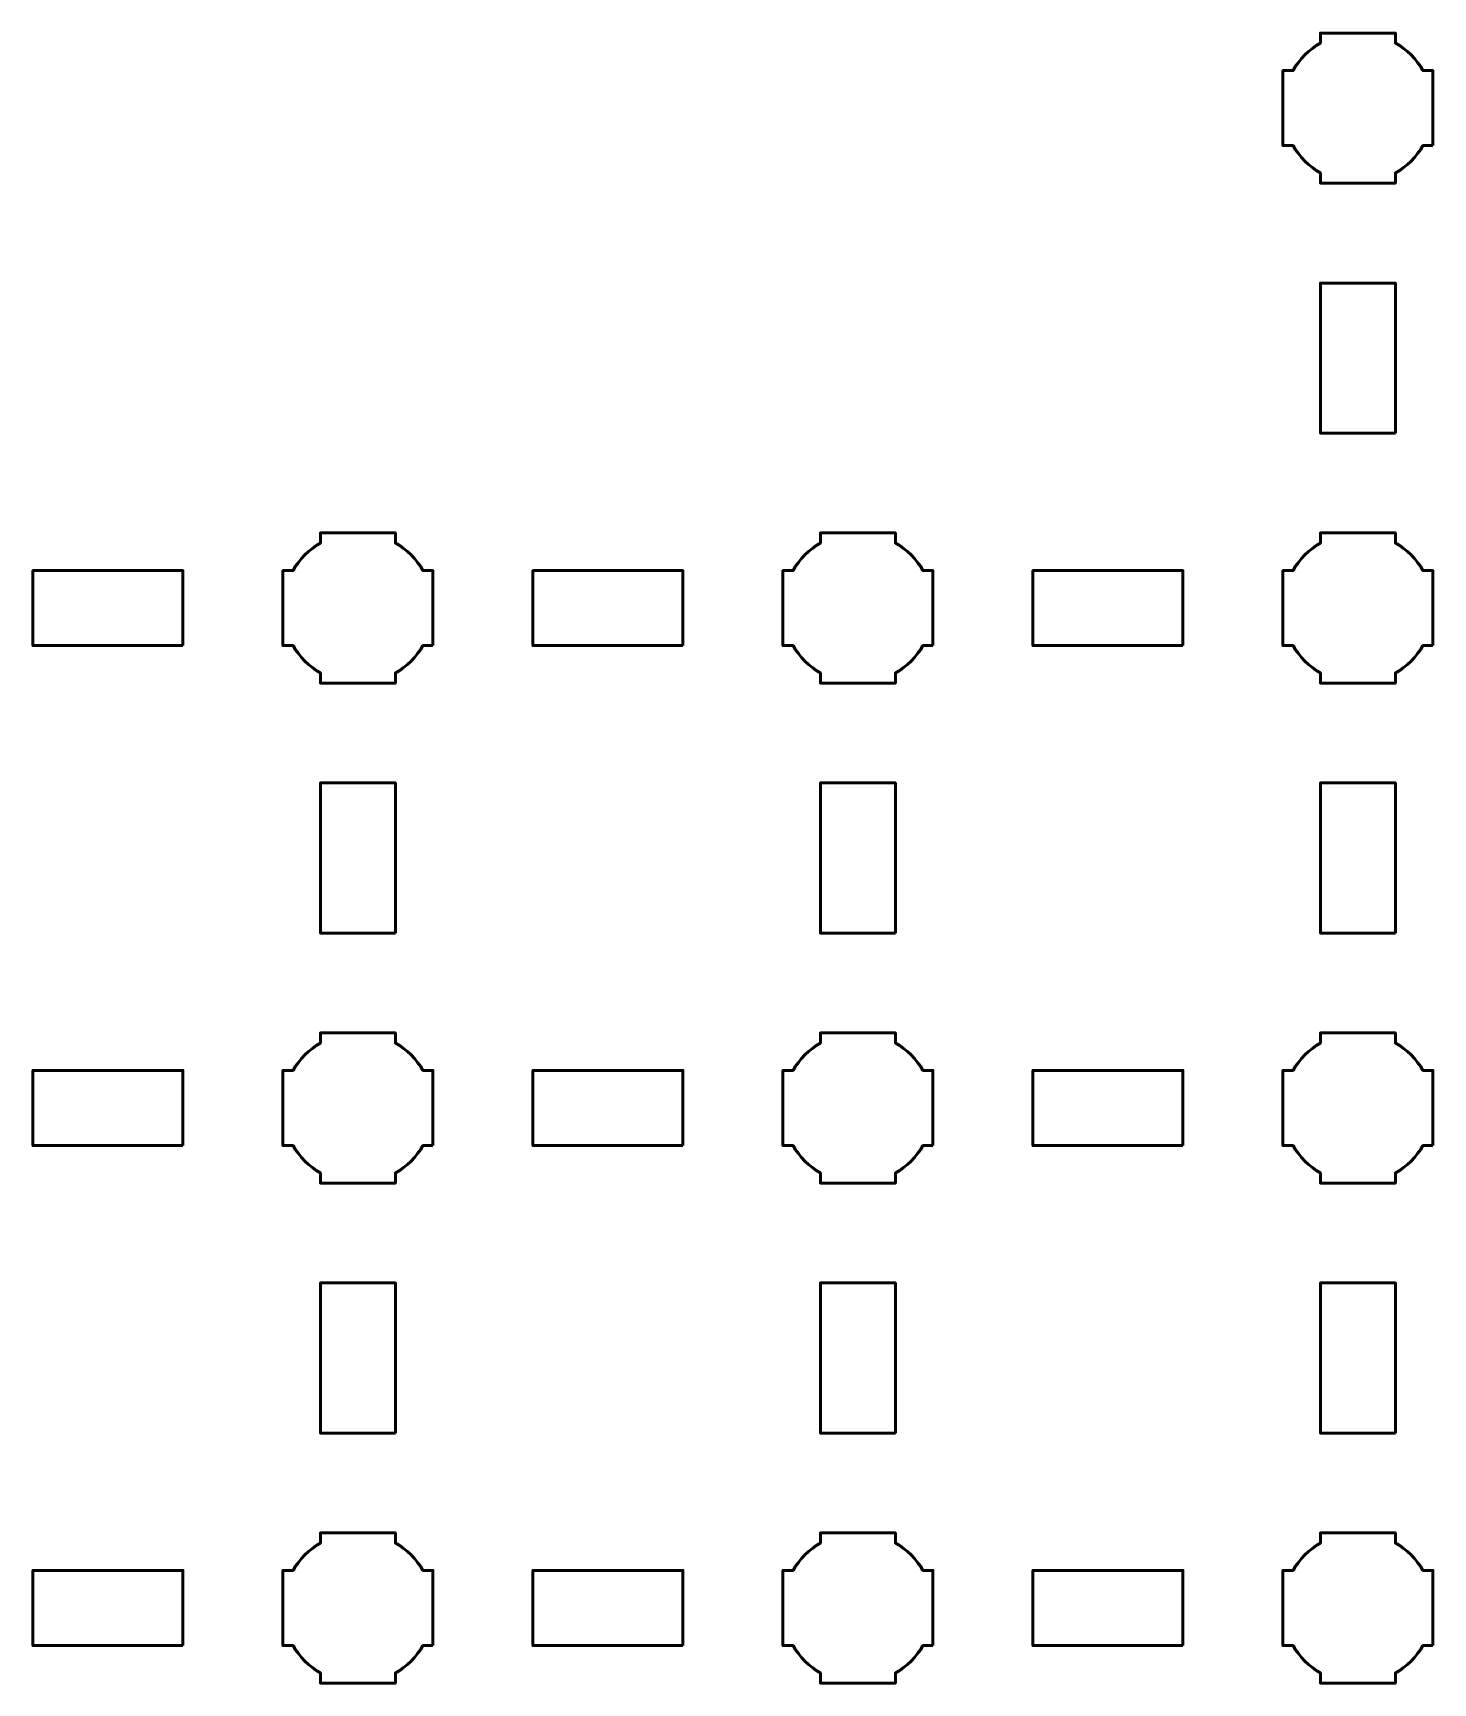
# Model space of a CAD drawing. Header units: centimetres. Extents: x -26.3 to 5.3, y -30.6 to 0.9.
# Drawn here: x -15.8 to -10.2, y -7.15 to -0.55 of the extents above; entities that cross this region are included whole.
import ezdxf

# ---------------------------------------------------------------- set-up
doc = ezdxf.new("R2010")
doc.units = ezdxf.units.CM
doc.header["$MEASUREMENT"] = 0
doc.layers.add('Layer 1', color=7, linetype='Continuous')

msp = doc.modelspace()

# ---------------------------------------------------------------- linework, layer by layer
at = {"layer": 'Layer 1', "lineweight": 53}
for points, knots in [([(-10.20002, -1), (-10.20002, -1), (-10.24017, -1), (-10.24017, -1), (-10.24017, -1), (-10.26652, -1.04553), (-10.30449, -1.0835), (-10.35002, -1.10985), (-10.35002, -1.10985), (-10.35002, -1.10985), (-10.35002, -1.15), (-10.35002, -1.15), (-10.35002, -1.15), (-10.35002, -1.15), (-10.50002, -1.15), (-10.50002, -1.15), (-10.50002, -1.15), (-10.50002, -1.15), (-10.65002, -1.15), (-10.65002, -1.15), (-10.65002, -1.15), (-10.65002, -1.15), (-10.65002, -1.10985), (-10.65002, -1.10985), (-10.65002, -1.10985), (-10.69555, -1.0835), (-10.73352, -1.04553), (-10.75987, -1), (-10.75987, -1), (-10.75987, -1), (-10.80002, -1), (-10.80002, -1), (-10.80002, -1), (-10.80002, -1), (-10.80002, -0.85), (-10.80002, -0.85), (-10.80002, -0.85), (-10.80002, -0.85), (-10.80002, -0.7), (-10.80002, -0.7), (-10.80002, -0.7), (-10.80002, -0.7), (-10.75987, -0.7), (-10.75987, -0.7), (-10.75987, -0.7), (-10.73352, -0.65447), (-10.69555, -0.6165), (-10.65002, -0.59015), (-10.65002, -0.59015), (-10.65002, -0.59015), (-10.65002, -0.55), (-10.65002, -0.55), (-10.65002, -0.55), (-10.65002, -0.55), (-10.50002, -0.55), (-10.50002, -0.55), (-10.50002, -0.55), (-10.50002, -0.55), (-10.35002, -0.55), (-10.35002, -0.55), (-10.35002, -0.55), (-10.35002, -0.55), (-10.35002, -0.59015), (-10.35002, -0.59015), (-10.35002, -0.59015), (-10.30449, -0.6165), (-10.26652, -0.65447), (-10.24017, -0.7), (-10.24017, -0.7), (-10.24017, -0.7), (-10.20002, -0.7), (-10.20002, -0.7), (-10.20002, -0.7), (-10.20002, -0.7), (-10.20002, -0.85), (-10.20002, -0.85), (-10.20002, -0.85), (-10.20002, -0.85), (-10.20002, -1), (-10.20002, -1)], [0, 0, 0, 0, 0.05, 0.05, 0.05, 0.05, 0.1, 0.1, 0.1, 0.1, 0.15, 0.15, 0.15, 0.15, 0.2, 0.2, 0.2, 0.2, 0.25, 0.25, 0.25, 0.25, 0.3, 0.3, 0.3, 0.3, 0.35, 0.35, 0.35, 0.35, 0.4, 0.4, 0.4, 0.4, 0.45, 0.45, 0.45, 0.45, 0.4999999999999999, 0.4999999999999999, 0.4999999999999999, 0.4999999999999999, 0.5499999999999999, 0.5499999999999999, 0.5499999999999999, 0.5499999999999999, 0.6, 0.6, 0.6, 0.6, 0.65, 0.65, 0.65, 0.65, 0.7000000000000001, 0.7000000000000001, 0.7000000000000001, 0.7000000000000001, 0.7500000000000001, 0.7500000000000001, 0.7500000000000001, 0.7500000000000001, 0.8000000000000002, 0.8000000000000002, 0.8000000000000002, 0.8000000000000002, 0.8500000000000002, 0.8500000000000002, 0.8500000000000002, 0.8500000000000002, 0.9000000000000002, 0.9000000000000002, 0.9000000000000002, 0.9000000000000002, 0.9500000000000003, 0.9500000000000003, 0.9500000000000003, 0.9500000000000003, 1, 1, 1, 1]), ([(-10.35002, -2.15), (-10.35002, -2.15), (-10.65002, -2.15), (-10.65002, -2.15), (-10.65002, -2.15), (-10.65002, -2.15), (-10.65002, -1.55), (-10.65002, -1.55), (-10.65002, -1.55), (-10.65002, -1.55), (-10.35002, -1.55), (-10.35002, -1.55), (-10.35002, -1.55), (-10.35002, -1.55), (-10.35002, -2.15), (-10.35002, -2.15)], [0, 0, 0, 0, 0.25, 0.25, 0.25, 0.25, 0.5, 0.5, 0.5, 0.5, 0.75, 0.75, 0.75, 0.75, 1, 1, 1, 1]), ([(-14.20002, -3), (-14.20002, -3), (-14.24017, -3), (-14.24017, -3), (-14.24017, -3), (-14.26652, -3.04553), (-14.30449, -3.0835), (-14.35002, -3.10985), (-14.35002, -3.10985), (-14.35002, -3.10985), (-14.35002, -3.15), (-14.35002, -3.15), (-14.35002, -3.15), (-14.35002, -3.15), (-14.50002, -3.15), (-14.50002, -3.15), (-14.50002, -3.15), (-14.50002, -3.15), (-14.65002, -3.15), (-14.65002, -3.15), (-14.65002, -3.15), (-14.65002, -3.15), (-14.65002, -3.10985), (-14.65002, -3.10985), (-14.65002, -3.10985), (-14.69555, -3.0835), (-14.73352, -3.04553), (-14.75987, -3), (-14.75987, -3), (-14.75987, -3), (-14.80002, -3), (-14.80002, -3), (-14.80002, -3), (-14.80002, -3), (-14.80002, -2.85), (-14.80002, -2.85), (-14.80002, -2.85), (-14.80002, -2.85), (-14.80002, -2.7), (-14.80002, -2.7), (-14.80002, -2.7), (-14.80002, -2.7), (-14.75987, -2.7), (-14.75987, -2.7), (-14.75987, -2.7), (-14.73352, -2.65447), (-14.69555, -2.6165), (-14.65002, -2.59015), (-14.65002, -2.59015), (-14.65002, -2.59015), (-14.65002, -2.55), (-14.65002, -2.55), (-14.65002, -2.55), (-14.65002, -2.55), (-14.50002, -2.55), (-14.50002, -2.55), (-14.50002, -2.55), (-14.50002, -2.55), (-14.35002, -2.55), (-14.35002, -2.55), (-14.35002, -2.55), (-14.35002, -2.55), (-14.35002, -2.59015), (-14.35002, -2.59015), (-14.35002, -2.59015), (-14.30449, -2.6165), (-14.26652, -2.65447), (-14.24017, -2.7), (-14.24017, -2.7), (-14.24017, -2.7), (-14.20002, -2.7), (-14.20002, -2.7), (-14.20002, -2.7), (-14.20002, -2.7), (-14.20002, -2.85), (-14.20002, -2.85), (-14.20002, -2.85), (-14.20002, -2.85), (-14.20002, -3), (-14.20002, -3)], [0, 0, 0, 0, 0.05, 0.05, 0.05, 0.05, 0.1, 0.1, 0.1, 0.1, 0.15, 0.15, 0.15, 0.15, 0.2, 0.2, 0.2, 0.2, 0.25, 0.25, 0.25, 0.25, 0.3, 0.3, 0.3, 0.3, 0.35, 0.35, 0.35, 0.35, 0.4, 0.4, 0.4, 0.4, 0.45, 0.45, 0.45, 0.45, 0.4999999999999999, 0.4999999999999999, 0.4999999999999999, 0.4999999999999999, 0.5499999999999999, 0.5499999999999999, 0.5499999999999999, 0.5499999999999999, 0.6, 0.6, 0.6, 0.6, 0.65, 0.65, 0.65, 0.65, 0.7000000000000001, 0.7000000000000001, 0.7000000000000001, 0.7000000000000001, 0.7500000000000001, 0.7500000000000001, 0.7500000000000001, 0.7500000000000001, 0.8000000000000002, 0.8000000000000002, 0.8000000000000002, 0.8000000000000002, 0.8500000000000002, 0.8500000000000002, 0.8500000000000002, 0.8500000000000002, 0.9000000000000002, 0.9000000000000002, 0.9000000000000002, 0.9000000000000002, 0.9500000000000003, 0.9500000000000003, 0.9500000000000003, 0.9500000000000003, 1, 1, 1, 1]), ([(-12.20002, -3), (-12.20002, -3), (-12.24017, -3), (-12.24017, -3), (-12.24017, -3), (-12.26652, -3.04553), (-12.30449, -3.0835), (-12.35002, -3.10985), (-12.35002, -3.10985), (-12.35002, -3.10985), (-12.35002, -3.15), (-12.35002, -3.15), (-12.35002, -3.15), (-12.35002, -3.15), (-12.50002, -3.15), (-12.50002, -3.15), (-12.50002, -3.15), (-12.50002, -3.15), (-12.65002, -3.15), (-12.65002, -3.15), (-12.65002, -3.15), (-12.65002, -3.15), (-12.65002, -3.10985), (-12.65002, -3.10985), (-12.65002, -3.10985), (-12.69555, -3.0835), (-12.73352, -3.04553), (-12.75987, -3), (-12.75987, -3), (-12.75987, -3), (-12.80002, -3), (-12.80002, -3), (-12.80002, -3), (-12.80002, -3), (-12.80002, -2.85), (-12.80002, -2.85), (-12.80002, -2.85), (-12.80002, -2.85), (-12.80002, -2.7), (-12.80002, -2.7), (-12.80002, -2.7), (-12.80002, -2.7), (-12.75987, -2.7), (-12.75987, -2.7), (-12.75987, -2.7), (-12.73352, -2.65447), (-12.69555, -2.6165), (-12.65002, -2.59015), (-12.65002, -2.59015), (-12.65002, -2.59015), (-12.65002, -2.55), (-12.65002, -2.55), (-12.65002, -2.55), (-12.65002, -2.55), (-12.50002, -2.55), (-12.50002, -2.55), (-12.50002, -2.55), (-12.50002, -2.55), (-12.35002, -2.55), (-12.35002, -2.55), (-12.35002, -2.55), (-12.35002, -2.55), (-12.35002, -2.59015), (-12.35002, -2.59015), (-12.35002, -2.59015), (-12.30449, -2.6165), (-12.26652, -2.65447), (-12.24017, -2.7), (-12.24017, -2.7), (-12.24017, -2.7), (-12.20002, -2.7), (-12.20002, -2.7), (-12.20002, -2.7), (-12.20002, -2.7), (-12.20002, -2.85), (-12.20002, -2.85), (-12.20002, -2.85), (-12.20002, -2.85), (-12.20002, -3), (-12.20002, -3)], [0, 0, 0, 0, 0.05, 0.05, 0.05, 0.05, 0.1, 0.1, 0.1, 0.1, 0.15, 0.15, 0.15, 0.15, 0.2, 0.2, 0.2, 0.2, 0.25, 0.25, 0.25, 0.25, 0.3, 0.3, 0.3, 0.3, 0.35, 0.35, 0.35, 0.35, 0.4, 0.4, 0.4, 0.4, 0.45, 0.45, 0.45, 0.45, 0.4999999999999999, 0.4999999999999999, 0.4999999999999999, 0.4999999999999999, 0.5499999999999999, 0.5499999999999999, 0.5499999999999999, 0.5499999999999999, 0.6, 0.6, 0.6, 0.6, 0.65, 0.65, 0.65, 0.65, 0.7000000000000001, 0.7000000000000001, 0.7000000000000001, 0.7000000000000001, 0.7500000000000001, 0.7500000000000001, 0.7500000000000001, 0.7500000000000001, 0.8000000000000002, 0.8000000000000002, 0.8000000000000002, 0.8000000000000002, 0.8500000000000002, 0.8500000000000002, 0.8500000000000002, 0.8500000000000002, 0.9000000000000002, 0.9000000000000002, 0.9000000000000002, 0.9000000000000002, 0.9500000000000003, 0.9500000000000003, 0.9500000000000003, 0.9500000000000003, 1, 1, 1, 1]), ([(-10.20002, -3), (-10.20002, -3), (-10.24017, -3), (-10.24017, -3), (-10.24017, -3), (-10.26652, -3.04553), (-10.30449, -3.0835), (-10.35002, -3.10985), (-10.35002, -3.10985), (-10.35002, -3.10985), (-10.35002, -3.15), (-10.35002, -3.15), (-10.35002, -3.15), (-10.35002, -3.15), (-10.50002, -3.15), (-10.50002, -3.15), (-10.50002, -3.15), (-10.50002, -3.15), (-10.65002, -3.15), (-10.65002, -3.15), (-10.65002, -3.15), (-10.65002, -3.15), (-10.65002, -3.10985), (-10.65002, -3.10985), (-10.65002, -3.10985), (-10.69555, -3.0835), (-10.73352, -3.04553), (-10.75987, -3), (-10.75987, -3), (-10.75987, -3), (-10.80002, -3), (-10.80002, -3), (-10.80002, -3), (-10.80002, -3), (-10.80002, -2.85), (-10.80002, -2.85), (-10.80002, -2.85), (-10.80002, -2.85), (-10.80002, -2.7), (-10.80002, -2.7), (-10.80002, -2.7), (-10.80002, -2.7), (-10.75987, -2.7), (-10.75987, -2.7), (-10.75987, -2.7), (-10.73352, -2.65447), (-10.69555, -2.6165), (-10.65002, -2.59015), (-10.65002, -2.59015), (-10.65002, -2.59015), (-10.65002, -2.55), (-10.65002, -2.55), (-10.65002, -2.55), (-10.65002, -2.55), (-10.50002, -2.55), (-10.50002, -2.55), (-10.50002, -2.55), (-10.50002, -2.55), (-10.35002, -2.55), (-10.35002, -2.55), (-10.35002, -2.55), (-10.35002, -2.55), (-10.35002, -2.59015), (-10.35002, -2.59015), (-10.35002, -2.59015), (-10.30449, -2.6165), (-10.26652, -2.65447), (-10.24017, -2.7), (-10.24017, -2.7), (-10.24017, -2.7), (-10.20002, -2.7), (-10.20002, -2.7), (-10.20002, -2.7), (-10.20002, -2.7), (-10.20002, -2.85), (-10.20002, -2.85), (-10.20002, -2.85), (-10.20002, -2.85), (-10.20002, -3), (-10.20002, -3)], [0, 0, 0, 0, 0.05, 0.05, 0.05, 0.05, 0.1, 0.1, 0.1, 0.1, 0.15, 0.15, 0.15, 0.15, 0.2, 0.2, 0.2, 0.2, 0.25, 0.25, 0.25, 0.25, 0.3, 0.3, 0.3, 0.3, 0.35, 0.35, 0.35, 0.35, 0.4, 0.4, 0.4, 0.4, 0.45, 0.45, 0.45, 0.45, 0.4999999999999999, 0.4999999999999999, 0.4999999999999999, 0.4999999999999999, 0.5499999999999999, 0.5499999999999999, 0.5499999999999999, 0.5499999999999999, 0.6, 0.6, 0.6, 0.6, 0.65, 0.65, 0.65, 0.65, 0.7000000000000001, 0.7000000000000001, 0.7000000000000001, 0.7000000000000001, 0.7500000000000001, 0.7500000000000001, 0.7500000000000001, 0.7500000000000001, 0.8000000000000002, 0.8000000000000002, 0.8000000000000002, 0.8000000000000002, 0.8500000000000002, 0.8500000000000002, 0.8500000000000002, 0.8500000000000002, 0.9000000000000002, 0.9000000000000002, 0.9000000000000002, 0.9000000000000002, 0.9500000000000003, 0.9500000000000003, 0.9500000000000003, 0.9500000000000003, 1, 1, 1, 1]), ([(-15.20002, -3), (-15.20002, -3), (-15.80002, -3), (-15.80002, -3), (-15.80002, -3), (-15.80002, -3), (-15.80002, -2.7), (-15.80002, -2.7), (-15.80002, -2.7), (-15.80002, -2.7), (-15.20002, -2.7), (-15.20002, -2.7), (-15.20002, -2.7), (-15.20002, -2.7), (-15.20002, -3), (-15.20002, -3)], [0, 0, 0, 0, 0.25, 0.25, 0.25, 0.25, 0.5, 0.5, 0.5, 0.5, 0.75, 0.75, 0.75, 0.75, 1, 1, 1, 1]), ([(-13.20002, -3), (-13.20002, -3), (-13.80002, -3), (-13.80002, -3), (-13.80002, -3), (-13.80002, -3), (-13.80002, -2.7), (-13.80002, -2.7), (-13.80002, -2.7), (-13.80002, -2.7), (-13.20002, -2.7), (-13.20002, -2.7), (-13.20002, -2.7), (-13.20002, -2.7), (-13.20002, -3), (-13.20002, -3)], [0, 0, 0, 0, 0.25, 0.25, 0.25, 0.25, 0.5, 0.5, 0.5, 0.5, 0.75, 0.75, 0.75, 0.75, 1, 1, 1, 1]), ([(-11.20002, -3), (-11.20002, -3), (-11.80002, -3), (-11.80002, -3), (-11.80002, -3), (-11.80002, -3), (-11.80002, -2.7), (-11.80002, -2.7), (-11.80002, -2.7), (-11.80002, -2.7), (-11.20002, -2.7), (-11.20002, -2.7), (-11.20002, -2.7), (-11.20002, -2.7), (-11.20002, -3), (-11.20002, -3)], [0, 0, 0, 0, 0.25, 0.25, 0.25, 0.25, 0.5, 0.5, 0.5, 0.5, 0.75, 0.75, 0.75, 0.75, 1, 1, 1, 1]), ([(-14.35002, -4.15), (-14.35002, -4.15), (-14.65002, -4.15), (-14.65002, -4.15), (-14.65002, -4.15), (-14.65002, -4.15), (-14.65002, -3.55), (-14.65002, -3.55), (-14.65002, -3.55), (-14.65002, -3.55), (-14.35002, -3.55), (-14.35002, -3.55), (-14.35002, -3.55), (-14.35002, -3.55), (-14.35002, -4.15), (-14.35002, -4.15)], [0, 0, 0, 0, 0.25, 0.25, 0.25, 0.25, 0.5, 0.5, 0.5, 0.5, 0.75, 0.75, 0.75, 0.75, 1, 1, 1, 1]), ([(-12.35002, -4.15), (-12.35002, -4.15), (-12.65002, -4.15), (-12.65002, -4.15), (-12.65002, -4.15), (-12.65002, -4.15), (-12.65002, -3.55), (-12.65002, -3.55), (-12.65002, -3.55), (-12.65002, -3.55), (-12.35002, -3.55), (-12.35002, -3.55), (-12.35002, -3.55), (-12.35002, -3.55), (-12.35002, -4.15), (-12.35002, -4.15)], [0, 0, 0, 0, 0.25, 0.25, 0.25, 0.25, 0.5, 0.5, 0.5, 0.5, 0.75, 0.75, 0.75, 0.75, 1, 1, 1, 1]), ([(-10.35002, -4.15), (-10.35002, -4.15), (-10.65002, -4.15), (-10.65002, -4.15), (-10.65002, -4.15), (-10.65002, -4.15), (-10.65002, -3.55), (-10.65002, -3.55), (-10.65002, -3.55), (-10.65002, -3.55), (-10.35002, -3.55), (-10.35002, -3.55), (-10.35002, -3.55), (-10.35002, -3.55), (-10.35002, -4.15), (-10.35002, -4.15)], [0, 0, 0, 0, 0.25, 0.25, 0.25, 0.25, 0.5, 0.5, 0.5, 0.5, 0.75, 0.75, 0.75, 0.75, 1, 1, 1, 1]), ([(-14.20002, -5), (-14.20002, -5), (-14.24017, -5), (-14.24017, -5), (-14.24017, -5), (-14.26652, -5.04553), (-14.30449, -5.0835), (-14.35002, -5.10985), (-14.35002, -5.10985), (-14.35002, -5.10985), (-14.35002, -5.15), (-14.35002, -5.15), (-14.35002, -5.15), (-14.35002, -5.15), (-14.50002, -5.15), (-14.50002, -5.15), (-14.50002, -5.15), (-14.50002, -5.15), (-14.65002, -5.15), (-14.65002, -5.15), (-14.65002, -5.15), (-14.65002, -5.15), (-14.65002, -5.10985), (-14.65002, -5.10985), (-14.65002, -5.10985), (-14.69555, -5.0835), (-14.73352, -5.04553), (-14.75987, -5), (-14.75987, -5), (-14.75987, -5), (-14.80002, -5), (-14.80002, -5), (-14.80002, -5), (-14.80002, -5), (-14.80002, -4.85), (-14.80002, -4.85), (-14.80002, -4.85), (-14.80002, -4.85), (-14.80002, -4.7), (-14.80002, -4.7), (-14.80002, -4.7), (-14.80002, -4.7), (-14.75987, -4.7), (-14.75987, -4.7), (-14.75987, -4.7), (-14.73352, -4.65447), (-14.69555, -4.6165), (-14.65002, -4.59015), (-14.65002, -4.59015), (-14.65002, -4.59015), (-14.65002, -4.55), (-14.65002, -4.55), (-14.65002, -4.55), (-14.65002, -4.55), (-14.50002, -4.55), (-14.50002, -4.55), (-14.50002, -4.55), (-14.50002, -4.55), (-14.35002, -4.55), (-14.35002, -4.55), (-14.35002, -4.55), (-14.35002, -4.55), (-14.35002, -4.59015), (-14.35002, -4.59015), (-14.35002, -4.59015), (-14.30449, -4.6165), (-14.26652, -4.65447), (-14.24017, -4.7), (-14.24017, -4.7), (-14.24017, -4.7), (-14.20002, -4.7), (-14.20002, -4.7), (-14.20002, -4.7), (-14.20002, -4.7), (-14.20002, -4.85), (-14.20002, -4.85), (-14.20002, -4.85), (-14.20002, -4.85), (-14.20002, -5), (-14.20002, -5)], [0, 0, 0, 0, 0.05, 0.05, 0.05, 0.05, 0.1, 0.1, 0.1, 0.1, 0.15, 0.15, 0.15, 0.15, 0.2, 0.2, 0.2, 0.2, 0.25, 0.25, 0.25, 0.25, 0.3, 0.3, 0.3, 0.3, 0.35, 0.35, 0.35, 0.35, 0.4, 0.4, 0.4, 0.4, 0.45, 0.45, 0.45, 0.45, 0.4999999999999999, 0.4999999999999999, 0.4999999999999999, 0.4999999999999999, 0.5499999999999999, 0.5499999999999999, 0.5499999999999999, 0.5499999999999999, 0.6, 0.6, 0.6, 0.6, 0.65, 0.65, 0.65, 0.65, 0.7000000000000001, 0.7000000000000001, 0.7000000000000001, 0.7000000000000001, 0.7500000000000001, 0.7500000000000001, 0.7500000000000001, 0.7500000000000001, 0.8000000000000002, 0.8000000000000002, 0.8000000000000002, 0.8000000000000002, 0.8500000000000002, 0.8500000000000002, 0.8500000000000002, 0.8500000000000002, 0.9000000000000002, 0.9000000000000002, 0.9000000000000002, 0.9000000000000002, 0.9500000000000003, 0.9500000000000003, 0.9500000000000003, 0.9500000000000003, 1, 1, 1, 1]), ([(-12.20002, -5), (-12.20002, -5), (-12.24017, -5), (-12.24017, -5), (-12.24017, -5), (-12.26652, -5.04553), (-12.30449, -5.0835), (-12.35002, -5.10985), (-12.35002, -5.10985), (-12.35002, -5.10985), (-12.35002, -5.15), (-12.35002, -5.15), (-12.35002, -5.15), (-12.35002, -5.15), (-12.50002, -5.15), (-12.50002, -5.15), (-12.50002, -5.15), (-12.50002, -5.15), (-12.65002, -5.15), (-12.65002, -5.15), (-12.65002, -5.15), (-12.65002, -5.15), (-12.65002, -5.10985), (-12.65002, -5.10985), (-12.65002, -5.10985), (-12.69555, -5.0835), (-12.73352, -5.04553), (-12.75987, -5), (-12.75987, -5), (-12.75987, -5), (-12.80002, -5), (-12.80002, -5), (-12.80002, -5), (-12.80002, -5), (-12.80002, -4.85), (-12.80002, -4.85), (-12.80002, -4.85), (-12.80002, -4.85), (-12.80002, -4.7), (-12.80002, -4.7), (-12.80002, -4.7), (-12.80002, -4.7), (-12.75987, -4.7), (-12.75987, -4.7), (-12.75987, -4.7), (-12.73352, -4.65447), (-12.69555, -4.6165), (-12.65002, -4.59015), (-12.65002, -4.59015), (-12.65002, -4.59015), (-12.65002, -4.55), (-12.65002, -4.55), (-12.65002, -4.55), (-12.65002, -4.55), (-12.50002, -4.55), (-12.50002, -4.55), (-12.50002, -4.55), (-12.50002, -4.55), (-12.35002, -4.55), (-12.35002, -4.55), (-12.35002, -4.55), (-12.35002, -4.55), (-12.35002, -4.59015), (-12.35002, -4.59015), (-12.35002, -4.59015), (-12.30449, -4.6165), (-12.26652, -4.65447), (-12.24017, -4.7), (-12.24017, -4.7), (-12.24017, -4.7), (-12.20002, -4.7), (-12.20002, -4.7), (-12.20002, -4.7), (-12.20002, -4.7), (-12.20002, -4.85), (-12.20002, -4.85), (-12.20002, -4.85), (-12.20002, -4.85), (-12.20002, -5), (-12.20002, -5)], [0, 0, 0, 0, 0.05, 0.05, 0.05, 0.05, 0.1, 0.1, 0.1, 0.1, 0.15, 0.15, 0.15, 0.15, 0.2, 0.2, 0.2, 0.2, 0.25, 0.25, 0.25, 0.25, 0.3, 0.3, 0.3, 0.3, 0.35, 0.35, 0.35, 0.35, 0.4, 0.4, 0.4, 0.4, 0.45, 0.45, 0.45, 0.45, 0.4999999999999999, 0.4999999999999999, 0.4999999999999999, 0.4999999999999999, 0.5499999999999999, 0.5499999999999999, 0.5499999999999999, 0.5499999999999999, 0.6, 0.6, 0.6, 0.6, 0.65, 0.65, 0.65, 0.65, 0.7000000000000001, 0.7000000000000001, 0.7000000000000001, 0.7000000000000001, 0.7500000000000001, 0.7500000000000001, 0.7500000000000001, 0.7500000000000001, 0.8000000000000002, 0.8000000000000002, 0.8000000000000002, 0.8000000000000002, 0.8500000000000002, 0.8500000000000002, 0.8500000000000002, 0.8500000000000002, 0.9000000000000002, 0.9000000000000002, 0.9000000000000002, 0.9000000000000002, 0.9500000000000003, 0.9500000000000003, 0.9500000000000003, 0.9500000000000003, 1, 1, 1, 1]), ([(-10.20002, -5), (-10.20002, -5), (-10.24017, -5), (-10.24017, -5), (-10.24017, -5), (-10.26652, -5.04553), (-10.30449, -5.0835), (-10.35002, -5.10985), (-10.35002, -5.10985), (-10.35002, -5.10985), (-10.35002, -5.15), (-10.35002, -5.15), (-10.35002, -5.15), (-10.35002, -5.15), (-10.50002, -5.15), (-10.50002, -5.15), (-10.50002, -5.15), (-10.50002, -5.15), (-10.65002, -5.15), (-10.65002, -5.15), (-10.65002, -5.15), (-10.65002, -5.15), (-10.65002, -5.10985), (-10.65002, -5.10985), (-10.65002, -5.10985), (-10.69555, -5.0835), (-10.73352, -5.04553), (-10.75987, -5), (-10.75987, -5), (-10.75987, -5), (-10.80002, -5), (-10.80002, -5), (-10.80002, -5), (-10.80002, -5), (-10.80002, -4.85), (-10.80002, -4.85), (-10.80002, -4.85), (-10.80002, -4.85), (-10.80002, -4.7), (-10.80002, -4.7), (-10.80002, -4.7), (-10.80002, -4.7), (-10.75987, -4.7), (-10.75987, -4.7), (-10.75987, -4.7), (-10.73352, -4.65447), (-10.69555, -4.6165), (-10.65002, -4.59015), (-10.65002, -4.59015), (-10.65002, -4.59015), (-10.65002, -4.55), (-10.65002, -4.55), (-10.65002, -4.55), (-10.65002, -4.55), (-10.50002, -4.55), (-10.50002, -4.55), (-10.50002, -4.55), (-10.50002, -4.55), (-10.35002, -4.55), (-10.35002, -4.55), (-10.35002, -4.55), (-10.35002, -4.55), (-10.35002, -4.59015), (-10.35002, -4.59015), (-10.35002, -4.59015), (-10.30449, -4.6165), (-10.26652, -4.65447), (-10.24017, -4.7), (-10.24017, -4.7), (-10.24017, -4.7), (-10.20002, -4.7), (-10.20002, -4.7), (-10.20002, -4.7), (-10.20002, -4.7), (-10.20002, -4.85), (-10.20002, -4.85), (-10.20002, -4.85), (-10.20002, -4.85), (-10.20002, -5), (-10.20002, -5)], [0, 0, 0, 0, 0.05, 0.05, 0.05, 0.05, 0.1, 0.1, 0.1, 0.1, 0.15, 0.15, 0.15, 0.15, 0.2, 0.2, 0.2, 0.2, 0.25, 0.25, 0.25, 0.25, 0.3, 0.3, 0.3, 0.3, 0.35, 0.35, 0.35, 0.35, 0.4, 0.4, 0.4, 0.4, 0.45, 0.45, 0.45, 0.45, 0.4999999999999999, 0.4999999999999999, 0.4999999999999999, 0.4999999999999999, 0.5499999999999999, 0.5499999999999999, 0.5499999999999999, 0.5499999999999999, 0.6, 0.6, 0.6, 0.6, 0.65, 0.65, 0.65, 0.65, 0.7000000000000001, 0.7000000000000001, 0.7000000000000001, 0.7000000000000001, 0.7500000000000001, 0.7500000000000001, 0.7500000000000001, 0.7500000000000001, 0.8000000000000002, 0.8000000000000002, 0.8000000000000002, 0.8000000000000002, 0.8500000000000002, 0.8500000000000002, 0.8500000000000002, 0.8500000000000002, 0.9000000000000002, 0.9000000000000002, 0.9000000000000002, 0.9000000000000002, 0.9500000000000003, 0.9500000000000003, 0.9500000000000003, 0.9500000000000003, 1, 1, 1, 1]), ([(-15.20002, -5), (-15.20002, -5), (-15.80002, -5), (-15.80002, -5), (-15.80002, -5), (-15.80002, -5), (-15.80002, -4.7), (-15.80002, -4.7), (-15.80002, -4.7), (-15.80002, -4.7), (-15.20002, -4.7), (-15.20002, -4.7), (-15.20002, -4.7), (-15.20002, -4.7), (-15.20002, -5), (-15.20002, -5)], [0, 0, 0, 0, 0.25, 0.25, 0.25, 0.25, 0.5, 0.5, 0.5, 0.5, 0.75, 0.75, 0.75, 0.75, 1, 1, 1, 1]), ([(-13.20002, -5), (-13.20002, -5), (-13.80002, -5), (-13.80002, -5), (-13.80002, -5), (-13.80002, -5), (-13.80002, -4.7), (-13.80002, -4.7), (-13.80002, -4.7), (-13.80002, -4.7), (-13.20002, -4.7), (-13.20002, -4.7), (-13.20002, -4.7), (-13.20002, -4.7), (-13.20002, -5), (-13.20002, -5)], [0, 0, 0, 0, 0.25, 0.25, 0.25, 0.25, 0.5, 0.5, 0.5, 0.5, 0.75, 0.75, 0.75, 0.75, 1, 1, 1, 1]), ([(-11.20002, -5), (-11.20002, -5), (-11.80002, -5), (-11.80002, -5), (-11.80002, -5), (-11.80002, -5), (-11.80002, -4.7), (-11.80002, -4.7), (-11.80002, -4.7), (-11.80002, -4.7), (-11.20002, -4.7), (-11.20002, -4.7), (-11.20002, -4.7), (-11.20002, -4.7), (-11.20002, -5), (-11.20002, -5)], [0, 0, 0, 0, 0.25, 0.25, 0.25, 0.25, 0.5, 0.5, 0.5, 0.5, 0.75, 0.75, 0.75, 0.75, 1, 1, 1, 1]), ([(-14.35002, -6.15), (-14.35002, -6.15), (-14.65002, -6.15), (-14.65002, -6.15), (-14.65002, -6.15), (-14.65002, -6.15), (-14.65002, -5.55), (-14.65002, -5.55), (-14.65002, -5.55), (-14.65002, -5.55), (-14.35002, -5.55), (-14.35002, -5.55), (-14.35002, -5.55), (-14.35002, -5.55), (-14.35002, -6.15), (-14.35002, -6.15)], [0, 0, 0, 0, 0.25, 0.25, 0.25, 0.25, 0.5, 0.5, 0.5, 0.5, 0.75, 0.75, 0.75, 0.75, 1, 1, 1, 1]), ([(-12.35002, -6.15), (-12.35002, -6.15), (-12.65002, -6.15), (-12.65002, -6.15), (-12.65002, -6.15), (-12.65002, -6.15), (-12.65002, -5.55), (-12.65002, -5.55), (-12.65002, -5.55), (-12.65002, -5.55), (-12.35002, -5.55), (-12.35002, -5.55), (-12.35002, -5.55), (-12.35002, -5.55), (-12.35002, -6.15), (-12.35002, -6.15)], [0, 0, 0, 0, 0.25, 0.25, 0.25, 0.25, 0.5, 0.5, 0.5, 0.5, 0.75, 0.75, 0.75, 0.75, 1, 1, 1, 1]), ([(-10.35002, -6.15), (-10.35002, -6.15), (-10.65002, -6.15), (-10.65002, -6.15), (-10.65002, -6.15), (-10.65002, -6.15), (-10.65002, -5.55), (-10.65002, -5.55), (-10.65002, -5.55), (-10.65002, -5.55), (-10.35002, -5.55), (-10.35002, -5.55), (-10.35002, -5.55), (-10.35002, -5.55), (-10.35002, -6.15), (-10.35002, -6.15)], [0, 0, 0, 0, 0.25, 0.25, 0.25, 0.25, 0.5, 0.5, 0.5, 0.5, 0.75, 0.75, 0.75, 0.75, 1, 1, 1, 1]), ([(-14.20002, -7), (-14.20002, -7), (-14.24017, -7), (-14.24017, -7), (-14.24017, -7), (-14.26652, -7.04553), (-14.30449, -7.0835), (-14.35002, -7.10985), (-14.35002, -7.10985), (-14.35002, -7.10985), (-14.35002, -7.15), (-14.35002, -7.15), (-14.35002, -7.15), (-14.35002, -7.15), (-14.50002, -7.15), (-14.50002, -7.15), (-14.50002, -7.15), (-14.50002, -7.15), (-14.65002, -7.15), (-14.65002, -7.15), (-14.65002, -7.15), (-14.65002, -7.15), (-14.65002, -7.10985), (-14.65002, -7.10985), (-14.65002, -7.10985), (-14.69555, -7.0835), (-14.73352, -7.04553), (-14.75987, -7), (-14.75987, -7), (-14.75987, -7), (-14.80002, -7), (-14.80002, -7), (-14.80002, -7), (-14.80002, -7), (-14.80002, -6.85), (-14.80002, -6.85), (-14.80002, -6.85), (-14.80002, -6.85), (-14.80002, -6.7), (-14.80002, -6.7), (-14.80002, -6.7), (-14.80002, -6.7), (-14.75987, -6.7), (-14.75987, -6.7), (-14.75987, -6.7), (-14.73352, -6.65447), (-14.69555, -6.6165), (-14.65002, -6.59015), (-14.65002, -6.59015), (-14.65002, -6.59015), (-14.65002, -6.55), (-14.65002, -6.55), (-14.65002, -6.55), (-14.65002, -6.55), (-14.50002, -6.55), (-14.50002, -6.55), (-14.50002, -6.55), (-14.50002, -6.55), (-14.35002, -6.55), (-14.35002, -6.55), (-14.35002, -6.55), (-14.35002, -6.55), (-14.35002, -6.59015), (-14.35002, -6.59015), (-14.35002, -6.59015), (-14.30449, -6.6165), (-14.26652, -6.65447), (-14.24017, -6.7), (-14.24017, -6.7), (-14.24017, -6.7), (-14.20002, -6.7), (-14.20002, -6.7), (-14.20002, -6.7), (-14.20002, -6.7), (-14.20002, -6.85), (-14.20002, -6.85), (-14.20002, -6.85), (-14.20002, -6.85), (-14.20002, -7), (-14.20002, -7)], [0, 0, 0, 0, 0.05, 0.05, 0.05, 0.05, 0.1, 0.1, 0.1, 0.1, 0.15, 0.15, 0.15, 0.15, 0.2, 0.2, 0.2, 0.2, 0.25, 0.25, 0.25, 0.25, 0.3, 0.3, 0.3, 0.3, 0.35, 0.35, 0.35, 0.35, 0.4, 0.4, 0.4, 0.4, 0.45, 0.45, 0.45, 0.45, 0.4999999999999999, 0.4999999999999999, 0.4999999999999999, 0.4999999999999999, 0.5499999999999999, 0.5499999999999999, 0.5499999999999999, 0.5499999999999999, 0.6, 0.6, 0.6, 0.6, 0.65, 0.65, 0.65, 0.65, 0.7000000000000001, 0.7000000000000001, 0.7000000000000001, 0.7000000000000001, 0.7500000000000001, 0.7500000000000001, 0.7500000000000001, 0.7500000000000001, 0.8000000000000002, 0.8000000000000002, 0.8000000000000002, 0.8000000000000002, 0.8500000000000002, 0.8500000000000002, 0.8500000000000002, 0.8500000000000002, 0.9000000000000002, 0.9000000000000002, 0.9000000000000002, 0.9000000000000002, 0.9500000000000003, 0.9500000000000003, 0.9500000000000003, 0.9500000000000003, 1, 1, 1, 1]), ([(-12.20002, -7), (-12.20002, -7), (-12.24017, -7), (-12.24017, -7), (-12.24017, -7), (-12.26652, -7.04553), (-12.30449, -7.0835), (-12.35002, -7.10985), (-12.35002, -7.10985), (-12.35002, -7.10985), (-12.35002, -7.15), (-12.35002, -7.15), (-12.35002, -7.15), (-12.35002, -7.15), (-12.50002, -7.15), (-12.50002, -7.15), (-12.50002, -7.15), (-12.50002, -7.15), (-12.65002, -7.15), (-12.65002, -7.15), (-12.65002, -7.15), (-12.65002, -7.15), (-12.65002, -7.10985), (-12.65002, -7.10985), (-12.65002, -7.10985), (-12.69555, -7.0835), (-12.73352, -7.04553), (-12.75987, -7), (-12.75987, -7), (-12.75987, -7), (-12.80002, -7), (-12.80002, -7), (-12.80002, -7), (-12.80002, -7), (-12.80002, -6.85), (-12.80002, -6.85), (-12.80002, -6.85), (-12.80002, -6.85), (-12.80002, -6.7), (-12.80002, -6.7), (-12.80002, -6.7), (-12.80002, -6.7), (-12.75987, -6.7), (-12.75987, -6.7), (-12.75987, -6.7), (-12.73352, -6.65447), (-12.69555, -6.6165), (-12.65002, -6.59015), (-12.65002, -6.59015), (-12.65002, -6.59015), (-12.65002, -6.55), (-12.65002, -6.55), (-12.65002, -6.55), (-12.65002, -6.55), (-12.50002, -6.55), (-12.50002, -6.55), (-12.50002, -6.55), (-12.50002, -6.55), (-12.35002, -6.55), (-12.35002, -6.55), (-12.35002, -6.55), (-12.35002, -6.55), (-12.35002, -6.59015), (-12.35002, -6.59015), (-12.35002, -6.59015), (-12.30449, -6.6165), (-12.26652, -6.65447), (-12.24017, -6.7), (-12.24017, -6.7), (-12.24017, -6.7), (-12.20002, -6.7), (-12.20002, -6.7), (-12.20002, -6.7), (-12.20002, -6.7), (-12.20002, -6.85), (-12.20002, -6.85), (-12.20002, -6.85), (-12.20002, -6.85), (-12.20002, -7), (-12.20002, -7)], [0, 0, 0, 0, 0.05, 0.05, 0.05, 0.05, 0.1, 0.1, 0.1, 0.1, 0.15, 0.15, 0.15, 0.15, 0.2, 0.2, 0.2, 0.2, 0.25, 0.25, 0.25, 0.25, 0.3, 0.3, 0.3, 0.3, 0.35, 0.35, 0.35, 0.35, 0.4, 0.4, 0.4, 0.4, 0.45, 0.45, 0.45, 0.45, 0.4999999999999999, 0.4999999999999999, 0.4999999999999999, 0.4999999999999999, 0.5499999999999999, 0.5499999999999999, 0.5499999999999999, 0.5499999999999999, 0.6, 0.6, 0.6, 0.6, 0.65, 0.65, 0.65, 0.65, 0.7000000000000001, 0.7000000000000001, 0.7000000000000001, 0.7000000000000001, 0.7500000000000001, 0.7500000000000001, 0.7500000000000001, 0.7500000000000001, 0.8000000000000002, 0.8000000000000002, 0.8000000000000002, 0.8000000000000002, 0.8500000000000002, 0.8500000000000002, 0.8500000000000002, 0.8500000000000002, 0.9000000000000002, 0.9000000000000002, 0.9000000000000002, 0.9000000000000002, 0.9500000000000003, 0.9500000000000003, 0.9500000000000003, 0.9500000000000003, 1, 1, 1, 1]), ([(-10.20002, -7), (-10.20002, -7), (-10.24017, -7), (-10.24017, -7), (-10.24017, -7), (-10.26652, -7.04553), (-10.30449, -7.0835), (-10.35002, -7.10985), (-10.35002, -7.10985), (-10.35002, -7.10985), (-10.35002, -7.15), (-10.35002, -7.15), (-10.35002, -7.15), (-10.35002, -7.15), (-10.50002, -7.15), (-10.50002, -7.15), (-10.50002, -7.15), (-10.50002, -7.15), (-10.65002, -7.15), (-10.65002, -7.15), (-10.65002, -7.15), (-10.65002, -7.15), (-10.65002, -7.10985), (-10.65002, -7.10985), (-10.65002, -7.10985), (-10.69555, -7.0835), (-10.73352, -7.04553), (-10.75987, -7), (-10.75987, -7), (-10.75987, -7), (-10.80002, -7), (-10.80002, -7), (-10.80002, -7), (-10.80002, -7), (-10.80002, -6.85), (-10.80002, -6.85), (-10.80002, -6.85), (-10.80002, -6.85), (-10.80002, -6.7), (-10.80002, -6.7), (-10.80002, -6.7), (-10.80002, -6.7), (-10.75987, -6.7), (-10.75987, -6.7), (-10.75987, -6.7), (-10.73352, -6.65447), (-10.69555, -6.6165), (-10.65002, -6.59015), (-10.65002, -6.59015), (-10.65002, -6.59015), (-10.65002, -6.55), (-10.65002, -6.55), (-10.65002, -6.55), (-10.65002, -6.55), (-10.50002, -6.55), (-10.50002, -6.55), (-10.50002, -6.55), (-10.50002, -6.55), (-10.35002, -6.55), (-10.35002, -6.55), (-10.35002, -6.55), (-10.35002, -6.55), (-10.35002, -6.59015), (-10.35002, -6.59015), (-10.35002, -6.59015), (-10.30449, -6.6165), (-10.26652, -6.65447), (-10.24017, -6.7), (-10.24017, -6.7), (-10.24017, -6.7), (-10.20002, -6.7), (-10.20002, -6.7), (-10.20002, -6.7), (-10.20002, -6.7), (-10.20002, -6.85), (-10.20002, -6.85), (-10.20002, -6.85), (-10.20002, -6.85), (-10.20002, -7), (-10.20002, -7)], [0, 0, 0, 0, 0.05, 0.05, 0.05, 0.05, 0.1, 0.1, 0.1, 0.1, 0.15, 0.15, 0.15, 0.15, 0.2, 0.2, 0.2, 0.2, 0.25, 0.25, 0.25, 0.25, 0.3, 0.3, 0.3, 0.3, 0.35, 0.35, 0.35, 0.35, 0.4, 0.4, 0.4, 0.4, 0.45, 0.45, 0.45, 0.45, 0.4999999999999999, 0.4999999999999999, 0.4999999999999999, 0.4999999999999999, 0.5499999999999999, 0.5499999999999999, 0.5499999999999999, 0.5499999999999999, 0.6, 0.6, 0.6, 0.6, 0.65, 0.65, 0.65, 0.65, 0.7000000000000001, 0.7000000000000001, 0.7000000000000001, 0.7000000000000001, 0.7500000000000001, 0.7500000000000001, 0.7500000000000001, 0.7500000000000001, 0.8000000000000002, 0.8000000000000002, 0.8000000000000002, 0.8000000000000002, 0.8500000000000002, 0.8500000000000002, 0.8500000000000002, 0.8500000000000002, 0.9000000000000002, 0.9000000000000002, 0.9000000000000002, 0.9000000000000002, 0.9500000000000003, 0.9500000000000003, 0.9500000000000003, 0.9500000000000003, 1, 1, 1, 1]), ([(-15.20002, -7), (-15.20002, -7), (-15.80002, -7), (-15.80002, -7), (-15.80002, -7), (-15.80002, -7), (-15.80002, -6.7), (-15.80002, -6.7), (-15.80002, -6.7), (-15.80002, -6.7), (-15.20002, -6.7), (-15.20002, -6.7), (-15.20002, -6.7), (-15.20002, -6.7), (-15.20002, -7), (-15.20002, -7)], [0, 0, 0, 0, 0.25, 0.25, 0.25, 0.25, 0.5, 0.5, 0.5, 0.5, 0.75, 0.75, 0.75, 0.75, 1, 1, 1, 1]), ([(-13.20002, -7), (-13.20002, -7), (-13.80002, -7), (-13.80002, -7), (-13.80002, -7), (-13.80002, -7), (-13.80002, -6.7), (-13.80002, -6.7), (-13.80002, -6.7), (-13.80002, -6.7), (-13.20002, -6.7), (-13.20002, -6.7), (-13.20002, -6.7), (-13.20002, -6.7), (-13.20002, -7), (-13.20002, -7)], [0, 0, 0, 0, 0.25, 0.25, 0.25, 0.25, 0.5, 0.5, 0.5, 0.5, 0.75, 0.75, 0.75, 0.75, 1, 1, 1, 1]), ([(-11.20002, -7), (-11.20002, -7), (-11.80002, -7), (-11.80002, -7), (-11.80002, -7), (-11.80002, -7), (-11.80002, -6.7), (-11.80002, -6.7), (-11.80002, -6.7), (-11.80002, -6.7), (-11.20002, -6.7), (-11.20002, -6.7), (-11.20002, -6.7), (-11.20002, -6.7), (-11.20002, -7), (-11.20002, -7)], [0, 0, 0, 0, 0.25, 0.25, 0.25, 0.25, 0.5, 0.5, 0.5, 0.5, 0.75, 0.75, 0.75, 0.75, 1, 1, 1, 1])]:
    msp.add_open_spline(points, degree=3, knots=knots, dxfattribs=at)

doc.saveas('drawing.dxf')
